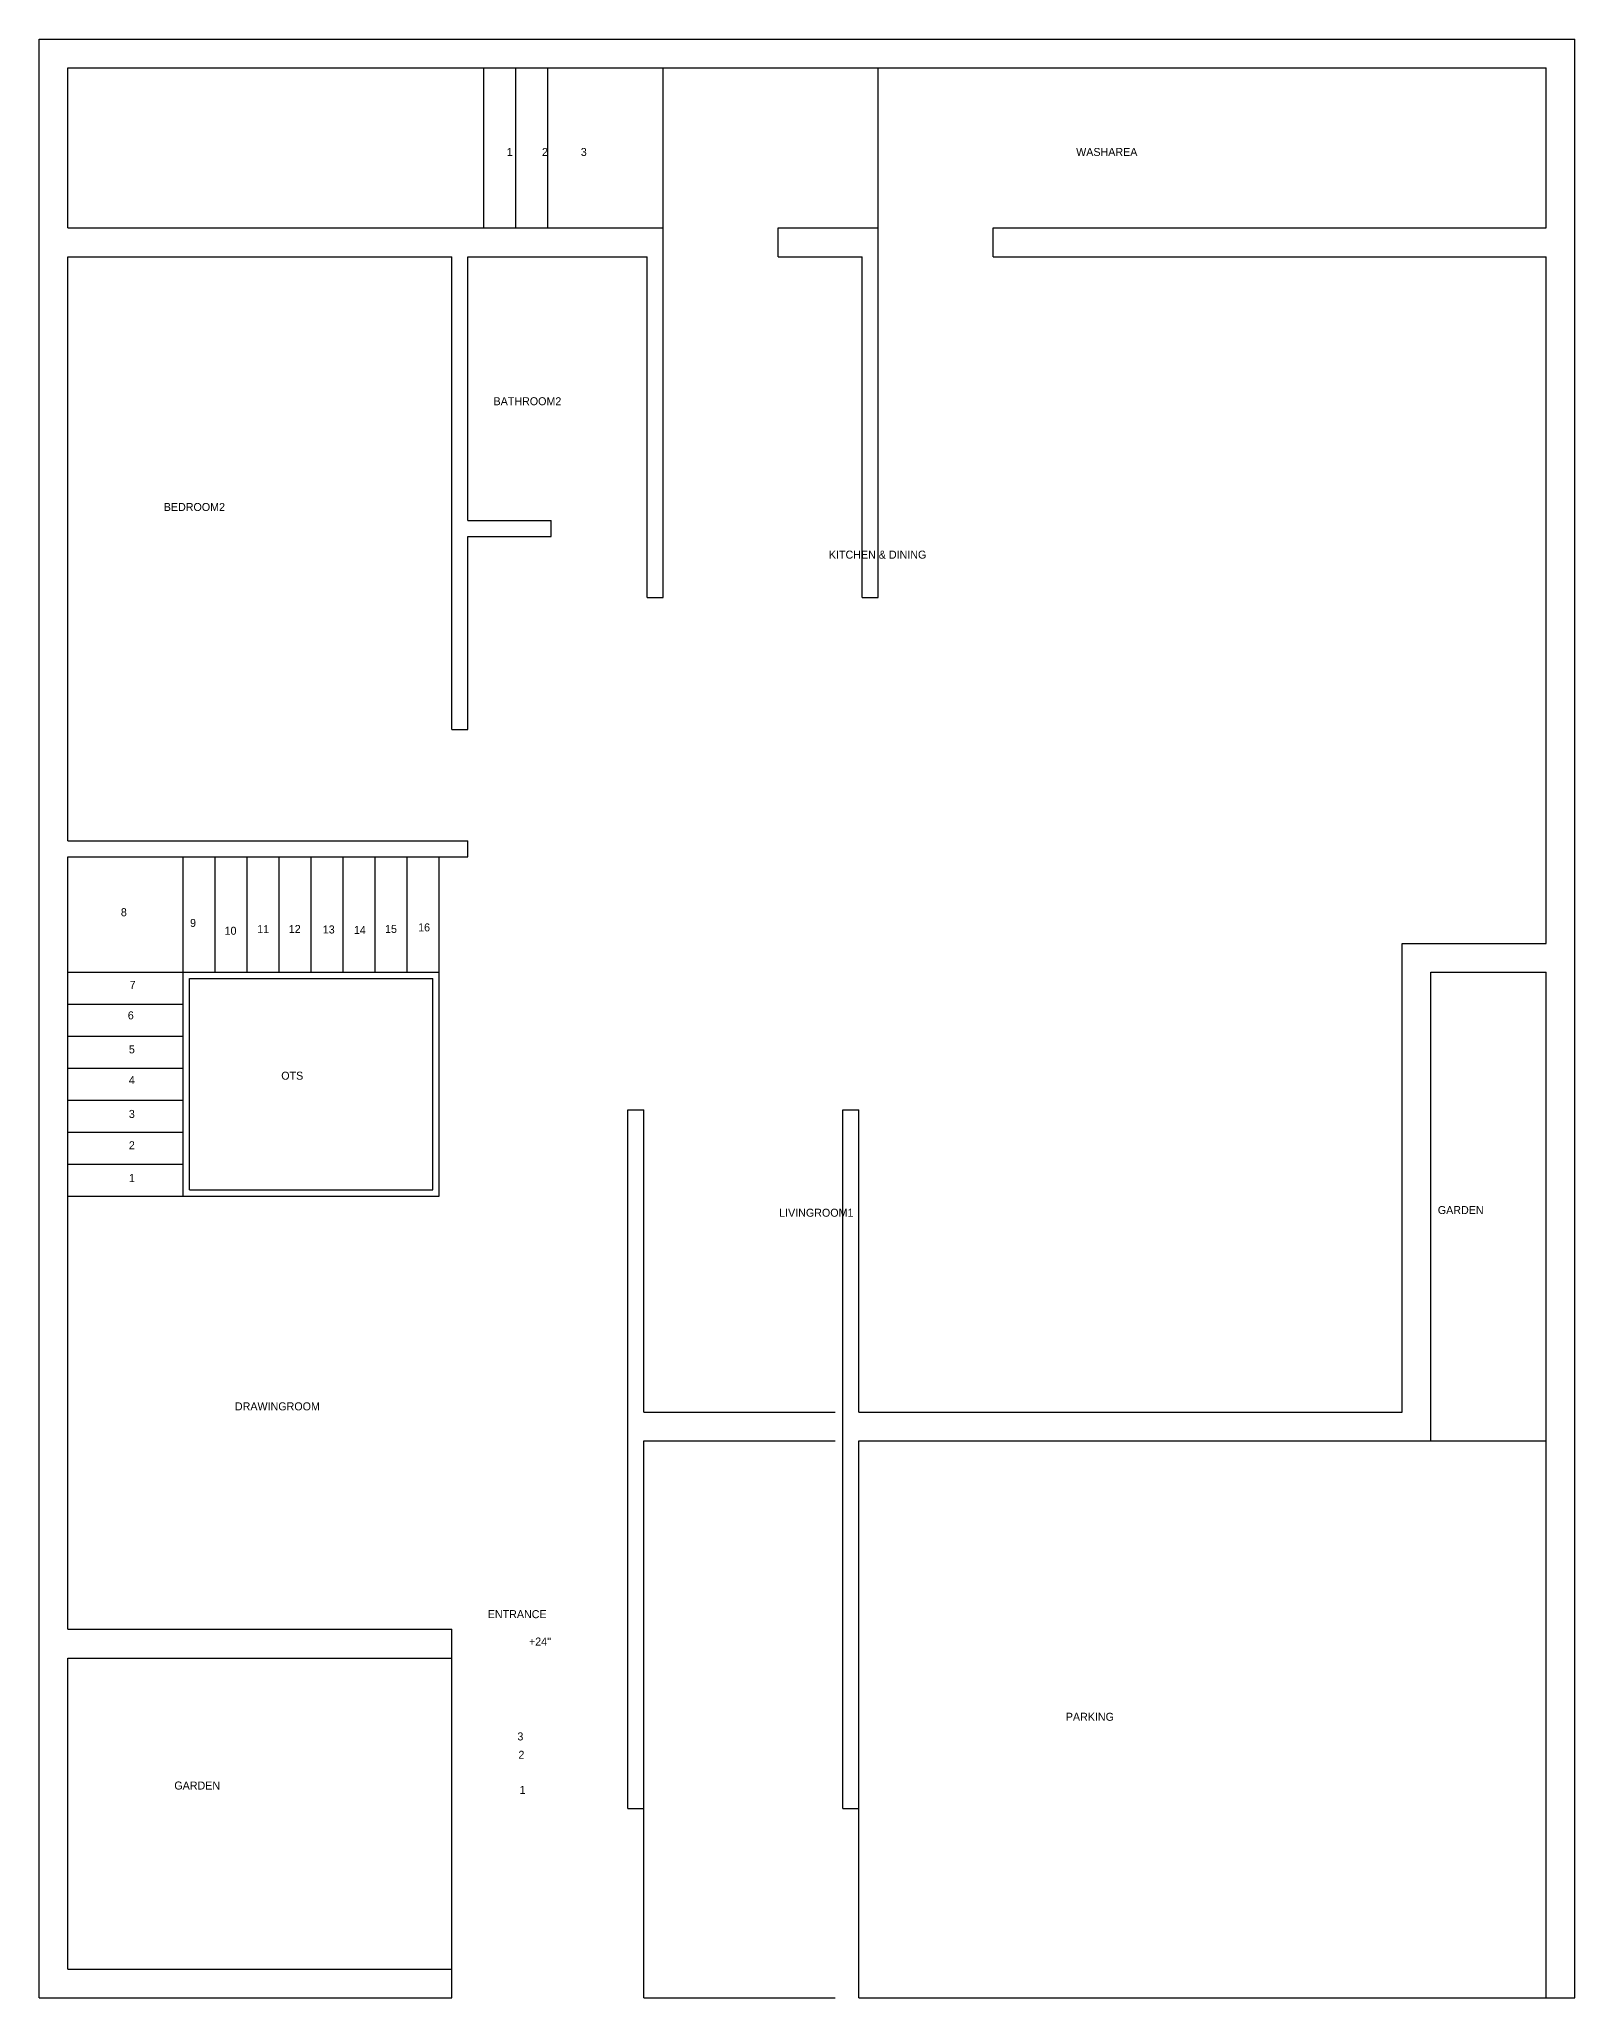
# Model space of a CAD drawing. Header units: metres. Extents: x 0 to 1067, y 0 to 612.
# Drawn here: x 0 to 480, y 0 to 612 of the extents above; entities that cross this region are included whole.
import ezdxf

# ---------------------------------------------------------------- set-up
doc = ezdxf.new("R2010")
doc.units = ezdxf.units.M
for name, color, linetype in [('Balcony', 7, 'Continuous'), ('BathRoom2', 7, 'Continuous'), ('BedRoom1', 7, 'Continuous'), ('Boundary', 7, 'Continuous'), ('DrawingRoom', 7, 'Continuous'), ('Entrance_Staircase', 7, 'Continuous'), ('EntranceStairs', 7, 'Continuous'), ('Garden', 7, 'Continuous'), ('Kitchen & Dining', 7, 'Continuous'), ('LivingRoom1', 7, 'Continuous'), ('OTS', 7, 'Continuous'), ('Parking', 7, 'Continuous'), ('Staircase', 7, 'Continuous'), ('WashArea', 7, 'Continuous'), ('WashArea_Staircase', 7, 'Continuous')]:
    doc.layers.add(name, color=color, linetype=linetype)

msp = doc.modelspace()

# ---------------------------------------------------------------- linework, layer by layer
at = {"layer": 'Balcony'}
for p, q in [((9, 553.02), (9, 603)), ((9, 603), (139, 603)), ((9, 553.02), (139, 553.02))]:
    msp.add_line(p, q, dxfattribs=at)
at = {"layer": 'BathRoom2'}
for p, q in [((9, 361.48), (9, 544.02)), ((9, 544.02), (129, 544.02)), ((129, 396.35), (129, 544.02)), ((134, 461.58), (134, 544.02)), ((134, 544.02), (190, 544.02)), ((190, 437.58), (190, 544.02)), ((248.85, 544.02), (257.2, 544.02)), ((257.2, 437.58), (257.2, 544.02)), ((134, 461.58), (160, 461.58)), ((160, 456.58), (160, 461.58)), ((134, 456.58), (160, 456.58)), ((129, 396.35), (134, 396.35)), ((9, 361.48), (134, 361.48))]:
    msp.add_line(p, q, dxfattribs=at)
at = {"layer": 'BedRoom1'}
msp.add_line((134, 356.48), (134, 361.48), dxfattribs=at)
at = {"layer": 'Boundary'}
for p, q in [((0, 0), (0, 612)), ((0, 612), (480, 612)), ((480, 0), (480, 612)), ((129, 0), (129, 9)), ((0, 0), (129, 0)), ((471, 0), (480, 0))]:
    msp.add_line(p, q, dxfattribs=at)
at = {"layer": 'DrawingRoom'}
for p, q in [((184, 114.58), (184, 277.48)), ((251.2, 114.58), (251.2, 277.48)), ((9, 115.16), (9, 250.48)), ((9, 115.16), (129, 115.16))]:
    msp.add_line(p, q, dxfattribs=at)
at = {"layer": 'Entrance_Staircase'}
for p, q in [((129, 59.2), (129, 115.16)), ((184, 59.2), (184, 114.58)), ((251.2, 59.2), (251.2, 114.58))]:
    msp.add_line(p, q, dxfattribs=at)
at = {"layer": 'EntranceStairs'}
for p, q in [((184, 59.2), (189, 59.2)), ((251.2, 59.2), (256.2, 59.2))]:
    msp.add_line(p, q, dxfattribs=at)
at = {"layer": 'Garden'}
for p, q in [((435, 174.04), (435, 320.48)), ((435, 320.48), (471, 320.48)), ((471, 174.04), (471, 320.48)), ((9, 9), (9, 106.16)), ((9, 106.16), (129, 106.16)), ((129, 9), (129, 59.2)), ((9, 9), (129, 9))]:
    msp.add_line(p, q, dxfattribs=at)
at = {"layer": 'Kitchen & Dining'}
for p, q in [((195, 437.58), (195, 553.02)), ((262.2, 437.58), (262.2, 553.02)), ((231, 544.02), (248.85, 544.02)), ((298.2, 544.02), (471, 544.02)), ((471, 329.48), (471, 544.02)), ((134, 396.35), (134, 456.58)), ((190, 437.58), (195, 437.58)), ((257.2, 437.58), (262.2, 437.58)), ((426, 329.48), (471, 329.48))]:
    msp.add_line(p, q, dxfattribs=at)
at = {"layer": 'LivingRoom1'}
for p, q in [((426, 183.04), (426, 329.48)), ((184, 277.48), (189, 277.48)), ((189, 183.04), (189, 277.48)), ((251.2, 277.48), (256.2, 277.48)), ((256.2, 183.04), (256.2, 277.48)), ((189, 183.04), (248.85, 183.04)), ((256.2, 183.04), (426, 183.04))]:
    msp.add_line(p, q, dxfattribs=at)
at = {"layer": 'OTS'}
for p, q in [((47, 252.48), (47, 318.48)), ((47, 318.48), (123, 318.48)), ((123, 252.48), (123, 318.48)), ((125, 250.48), (125, 320.48)), ((47, 252.48), (123, 252.48)), ((45, 250.48), (125, 250.48))]:
    msp.add_line(p, q, dxfattribs=at)
at = {"layer": 'Parking'}
for p, q in [((189, 0), (189, 174.04)), ((189, 174.04), (248.85, 174.04)), ((256.2, 0), (256.2, 174.04)), ((256.2, 174.04), (471, 174.04)), ((471, 0), (471, 174.04)), ((189, 0), (248.85, 0)), ((256.2, 0), (471, 0))]:
    msp.add_line(p, q, dxfattribs=at)
at = {"layer": 'Staircase'}
for p, q in [((9, 356.48), (134, 356.48)), ((9, 250.48), (9, 356.48)), ((45, 250.48), (45, 356.48)), ((55, 320.48), (55, 356.48)), ((65, 320.48), (65, 356.48)), ((75, 320.48), (75, 356.48)), ((85, 320.48), (85, 356.48)), ((95, 320.48), (95, 356.48)), ((105, 320.48), (105, 356.48)), ((115, 320.48), (115, 356.48)), ((125, 320.48), (125, 356.48)), ((9, 320.48), (125, 320.48)), ((9, 310.48), (45, 310.48)), ((9, 300.48), (45, 300.48)), ((9, 290.48), (45, 290.48)), ((9, 280.48), (45, 280.48)), ((9, 270.48), (45, 270.48)), ((9, 260.48), (45, 260.48)), ((9, 250.48), (45, 250.48))]:
    msp.add_line(p, q, dxfattribs=at)
at = {"layer": 'WashArea'}
for p, q in [((195, 553.02), (195, 603)), ((195, 603), (248.85, 603)), ((262.2, 553.02), (262.2, 603)), ((262.2, 603), (471, 603)), ((471, 553.02), (471, 603)), ((231, 544.02), (231, 553.02)), ((231, 553.02), (248.85, 553.02)), ((298.2, 544.02), (298.2, 553.02)), ((298.2, 553.02), (471, 553.02))]:
    msp.add_line(p, q, dxfattribs=at)
at = {"layer": 'WashArea_Staircase'}
for p, q in [((139, 553.02), (139, 603)), ((139, 603), (195, 603)), ((149, 553.02), (149, 603)), ((159, 553.02), (159, 603)), ((248.85, 603), (262.2, 603)), ((139, 553.02), (195, 553.02)), ((248.85, 553.02), (262.2, 553.02))]:
    msp.add_line(p, q, dxfattribs=at)

# ---------------------------------------------------------------- texts
at = {"layer": 'BathRoom2', "char_height": 2.5, "attachment_point": 1}
for s, insert in [('BATHROOM2', (142.03, 500.12)), ('BEDROOM2', (38.95, 467.07))]:
    msp.add_mtext(s, dxfattribs=dict(at, insert=insert))
at = {"layer": 'DrawingRoom', "insert": (61.19, 186.06), "char_height": 2.5, "attachment_point": 1}
msp.add_mtext('DRAWINGROOM', dxfattribs=at)
at = {"layer": 'Entrance_Staircase', "char_height": 2.5, "attachment_point": 1}
for s, insert in [('ENTRANCE', (140.22, 121.13)), ("+24''", (153.1, 112.57)), ('3', (149.48, 82.93)), ('2', (149.8, 77.19)), ('1', (150.15, 66.21))]:
    msp.add_mtext(s, dxfattribs=dict(at, insert=insert))
at = {"layer": 'Garden', "char_height": 2.5, "attachment_point": 1}
for insert in [(437.18, 247.4), (42.25, 67.58)]:
    msp.add_mtext('GARDEN', dxfattribs=dict(at, insert=insert))
at = {"layer": 'Kitchen & Dining', "insert": (246.84, 452.19), "char_height": 2.5, "attachment_point": 1}
msp.add_mtext('KITCHEN & DINING', dxfattribs=at)
at = {"layer": 'LivingRoom1', "insert": (231.3, 246.56), "char_height": 2.5, "attachment_point": 1}
msp.add_mtext('LIVINGROOM1', dxfattribs=at)
at = {"layer": 'OTS', "insert": (75.67, 289.38), "char_height": 2.5, "attachment_point": 1}
msp.add_mtext('OTS', dxfattribs=at)
at = {"layer": 'Parking', "insert": (320.89, 89.07), "char_height": 2.5, "attachment_point": 1}
msp.add_mtext('PARKING', dxfattribs=at)
at = {"layer": 'Staircase', "char_height": 2.5, "attachment_point": 1}
for s, insert in [('8', (25.54, 340.46)), ('9', (47.17, 337.11)), ('10', (57.96, 334.67)), ('11', (68.15, 335.18)), ('12', (78.03, 335.23)), ('13', (88.65, 335.07)), ('14', (98.37, 334.9)), ('15', (108.12, 335.23)), ('16', (118.46, 335.72)), ('7', (28.28, 317.74)), ('6', (27.71, 308.24)), ('5', (28.04, 297.61)), ('4', (28.04, 288.02)), ('3', (28.04, 277.43)), ('2', (28.04, 267.64)), ('1', (28.04, 257.39))]:
    msp.add_mtext(s, dxfattribs=dict(at, insert=insert))
at = {"layer": 'WashArea', "insert": (324.13, 578.01), "char_height": 2.5, "attachment_point": 1}
msp.add_mtext('WASHAREA', dxfattribs=at)
at = {"layer": 'WashArea_Staircase', "char_height": 2.5, "attachment_point": 1}
for s, insert in [('1', (146.16, 578.01)), ('2', (157.15, 578.01)), ('3', (169.3, 578.01))]:
    msp.add_mtext(s, dxfattribs=dict(at, insert=insert))

doc.saveas('drawing.dxf')
